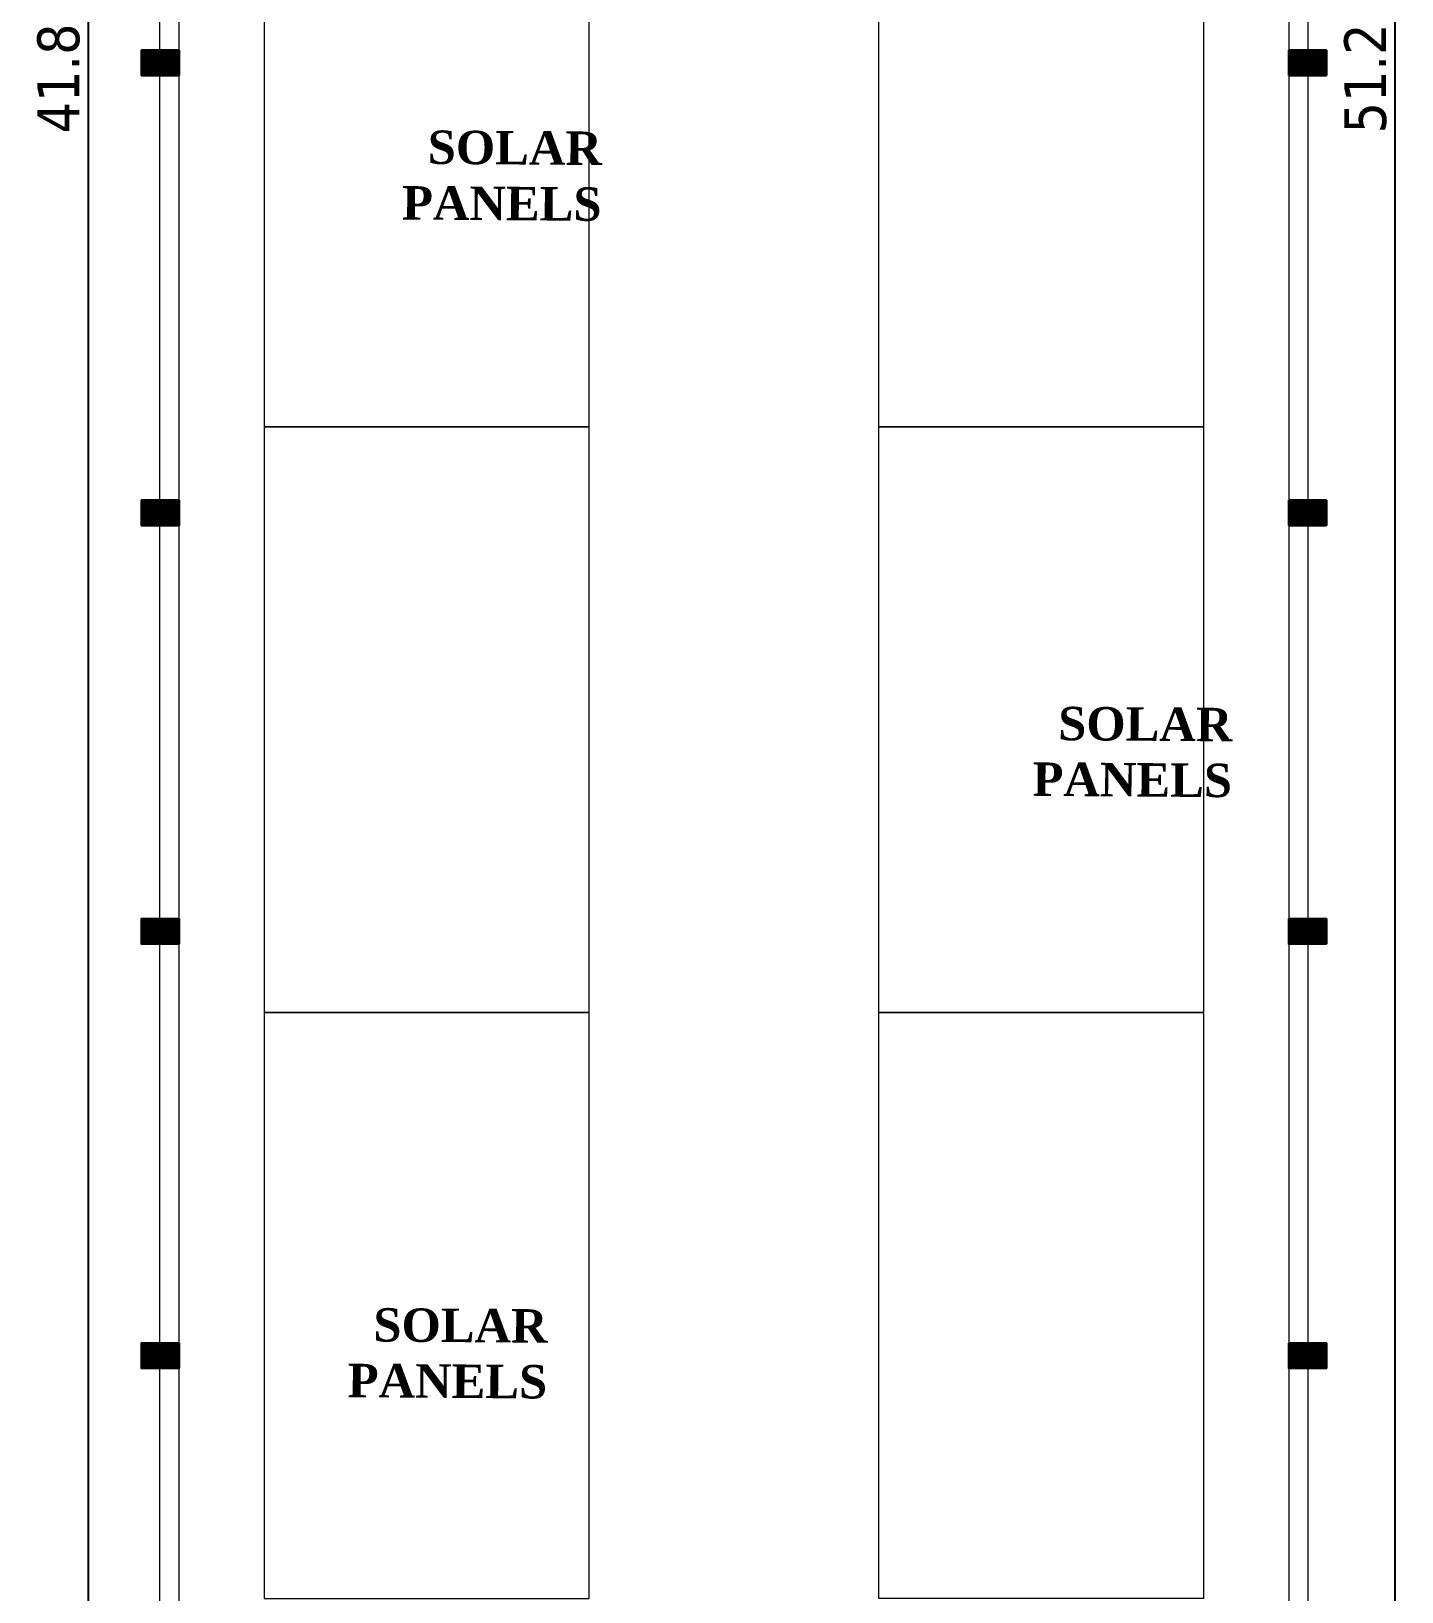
# Model space of a CAD drawing. Header units: metres. Extents: x -44 to 239, y -4 to 219.
# Drawn here: x 138.42 to 154.8, y 26.14 to 44.79 of the extents above; entities that cross this region are included whole.
import ezdxf

# ---------------------------------------------------------------- set-up
doc = ezdxf.new("R2010")
doc.units = ezdxf.units.M
doc.header["$MEASUREMENT"] = 0
for name, color, linetype in [('0 @ 1', 7, 'Continuous'), ('BLK_2_FLR_2_ROOF_AREA', 54, 'Continuous'), ('L', 7, 'Continuous')]:
    doc.layers.add(name, color=color, linetype=linetype)
for name, color, linetype, lineweight in [('A-Column RCC', 6, 'Continuous', 30), ('A-Hatch Concrete-TC', 253, 'Continuous', 0), ('SOLAR_PANEL', 3, 'Continuous', 0)]:
    doc.layers.add(name, color=color, linetype=linetype, lineweight=lineweight)
doc.styles.add('CODE', font='tahoma.ttf')
doc.styles.add('PROJECT', font='timesbd.ttf', dxfattribs={"height": 60})
doc.dimstyles.new('OUTER', dxfattribs={"dimscale": 0, "dimtxt": 0.35, "dimasz": 0.3, "dimexe": 0.18, "dimexo": 0.0625, "dimgap": 0.09, "dimtad": 1, "dimzin": 0, "dimdsep": 46, "dimtxsty": 'CODE', "dimcen": 0.09, "dimse1": 1, "dimse2": 1, "dimclrd": 256, "dimclrt": 1, "dimadec": 0, "dimazin": 0, "dimtfac": 1, "dimtofl": 0, "dimtmove": 2, "dimatfit": 3, "dimfxl": 0, "dimtolj": 1, "dimtzin": 0, "dimarcsym": 0})

# ---------------------------------------------------------------- blocks, each defined once
blk = doc.blocks.new('cq')
at = {"layer": 'A-Hatch Concrete-TC'}
h = blk.add_hatch(dxfattribs=at)
h.set_pattern_fill('ANSI31', scale=0.01, angle=90)
h.set_pattern_definition([(135, (0, 0), (-0.00088388347648, -0.00088388347648), [])])
h.paths.add_polyline_path([(8280.033, -864.633), (8280.033, -864.333), (8279.583, -864.333), (8279.583, -864.633)])
at = {"layer": 'A-Column RCC', "color": 7}
blk.add_lwpolyline([(8280.033, -864.633), (8280.033, -864.333), (8279.583, -864.333), (8279.583, -864.633)], close=True, dxfattribs=at)
blk = doc.blocks.new('*D1056')
at = {"lineweight": -2, "ltscale": 2}
blk.add_line((154.716, 69.517), (154.716, 19.3), dxfattribs=at)
at = {"ltscale": 2}
for points in [[(154.633, 69.517), (154.8, 69.517), (154.716, 70.017)], [(154.633, 19.3), (154.8, 19.3), (154.716, 18.8)]]:
    blk.add_solid(points, dxfattribs=at)
at = {"layer": 'Defpoints', "color": 0, "ltscale": 2}
for p in [(153.678, 70.017), (147.691, 18.8), (154.716, 18.8)]:
    blk.add_point(p, dxfattribs=at)
at = {"color": 1, "lineweight": 20, "ltscale": 2, "insert": (154.366, 44.409), "char_height": 0.5, "attachment_point": 5, "rotation": 90, "style": 'CODE'}
blk.add_mtext('\\A1;51.22', dxfattribs=at)
blk = doc.blocks.new('*D1061')
at = {"lineweight": -2, "ltscale": 2}
blk.add_line((139.101, 64.827), (139.101, 23.99), dxfattribs=at)
at = {"ltscale": 2}
for points in [[(139.018, 64.827), (139.184, 64.827), (139.101, 65.327)], [(139.018, 23.99), (139.184, 23.99), (139.101, 23.49)]]:
    blk.add_solid(points, dxfattribs=at)
at = {"layer": 'Defpoints', "color": 0, "ltscale": 2}
for p in [(141.931, 65.327), (139.101, 23.49), (141.931, 23.49)]:
    blk.add_point(p, dxfattribs=at)
at = {"color": 1, "lineweight": 20, "ltscale": 2, "insert": (138.75, 44.409), "char_height": 0.5, "attachment_point": 5, "rotation": 90, "style": 'CODE'}
blk.add_mtext('\\A1;41.84', dxfattribs=at)

msp = doc.modelspace()

# ---------------------------------------------------------------- linework, layer by layer
at = {"color": 7, "lineweight": 20}
msp.add_lwpolyline([(140.18799, 19.0301), (140.18799, 69.7871), (153.44799, 69.7871), (153.44799, 19.0301)], close=True, dxfattribs=at)
at = {"layer": 'BLK_2_FLR_2_ROOF_AREA', "lineweight": 20}
msp.add_lwpolyline([(139.95799, 18.8001), (139.95799, 70.0171), (153.67799, 70.0171), (153.67799, 18.8001)], close=True, dxfattribs=at)
at = {"layer": 'SOLAR_PANEL', "color": 3, "lineweight": 20}
for points in [[(141.20466, 47.05902), (141.20468, 40.05902), (145.08698, 40.05903), (145.08696, 47.05903)], [(152.43131, 47.05902), (152.4313, 40.05902), (148.549, 40.05903), (148.54901, 47.05903)], [(141.20468, 40.05902), (141.20468, 33.05902), (145.08698, 33.05903), (145.08698, 40.05903)], [(152.4313, 40.05902), (152.4313, 33.05902), (148.549, 33.05903), (148.549, 40.05903)], [(141.20468, 33.05902), (141.20469, 26.05902), (145.08699, 26.05903), (145.08698, 33.05903)], [(152.4313, 33.05902), (152.43128, 26.05902), (148.54899, 26.05903), (148.549, 33.05903)]]:
    msp.add_lwpolyline(points, close=True, dxfattribs=at)

# ---------------------------------------------------------------- block references
at = {"color": 7, "lineweight": 20}
msp.add_blockref('cq', (-8139.84534, 908.89113), dxfattribs=at)
at = {"color": 7, "lineweight": 20, "xscale": -1}
msp.add_blockref('cq', (8433.48131, 908.89113), dxfattribs=at)
at = {"color": 7, "lineweight": 20, "xscale": -1, "rotation": 180}
for p in [(-8139.84534, -825.45242), (-8139.84534, -830.45242), (-8139.84534, -835.52242)]:
    msp.add_blockref('cq', p, dxfattribs=at)
at = {"color": 7, "lineweight": 20, "rotation": 180}
for p in [(8433.48131, -825.45242), (8433.48131, -830.45242), (8433.48131, -835.52242)]:
    msp.add_blockref('cq', p, dxfattribs=at)

# ---------------------------------------------------------------- texts
at = {"layer": 'L', "color": 7, "lineweight": 20, "char_height": 0.4, "width": 3.3813475, "attachment_point": 3, "rotation": 359.602408, "style": 'PROJECT'}
for insert in [(145.24296, 43.58603), (152.77683, 36.69991), (144.59333, 29.51464)]:
    msp.add_mtext('SOLAR PANELS', dxfattribs=dict(at, insert=insert))

# ---------------------------------------------------------------- dimensions: what is measured, and where the dimension line sits
at = {"layer": '0 @ 1', "color": 7, "lineweight": 20, "ltscale": 2}
dim = msp.add_linear_dim(base=(154.7162, 18.8001), p1=(153.67799, 70.0171), p2=(147.69097, 18.8001), angle=90, dimstyle='OUTER', override={"dimscale": 1, "dimtxt": 0.5, "dimasz": 0.5, "dimtad": 3, "dimtix": 0, "dimtofl": 0, "dimtmove": 2, "dimatfit": 3}, dxfattribs=at)
dim.commit()
dim.dimension.update_dxf_attribs({"geometry": '*D1056', "text_midpoint": (154.36579, 44.4086)})
dim = msp.add_aligned_dim(p1=(141.93092, 65.3271), p2=(141.93092, 23.4901), distance=-2.82989, dimstyle='OUTER', override={"dimscale": 1, "dimtxt": 0.5, "dimasz": 0.5, "dimtad": 3, "dimtix": 0, "dimtofl": 0, "dimtmove": 2, "dimatfit": 3}, dxfattribs=at)
dim.commit()
dim.dimension.update_dxf_attribs({"geometry": '*D1061', "text_midpoint": (138.74962, 44.4086)})

doc.saveas('drawing.dxf')
